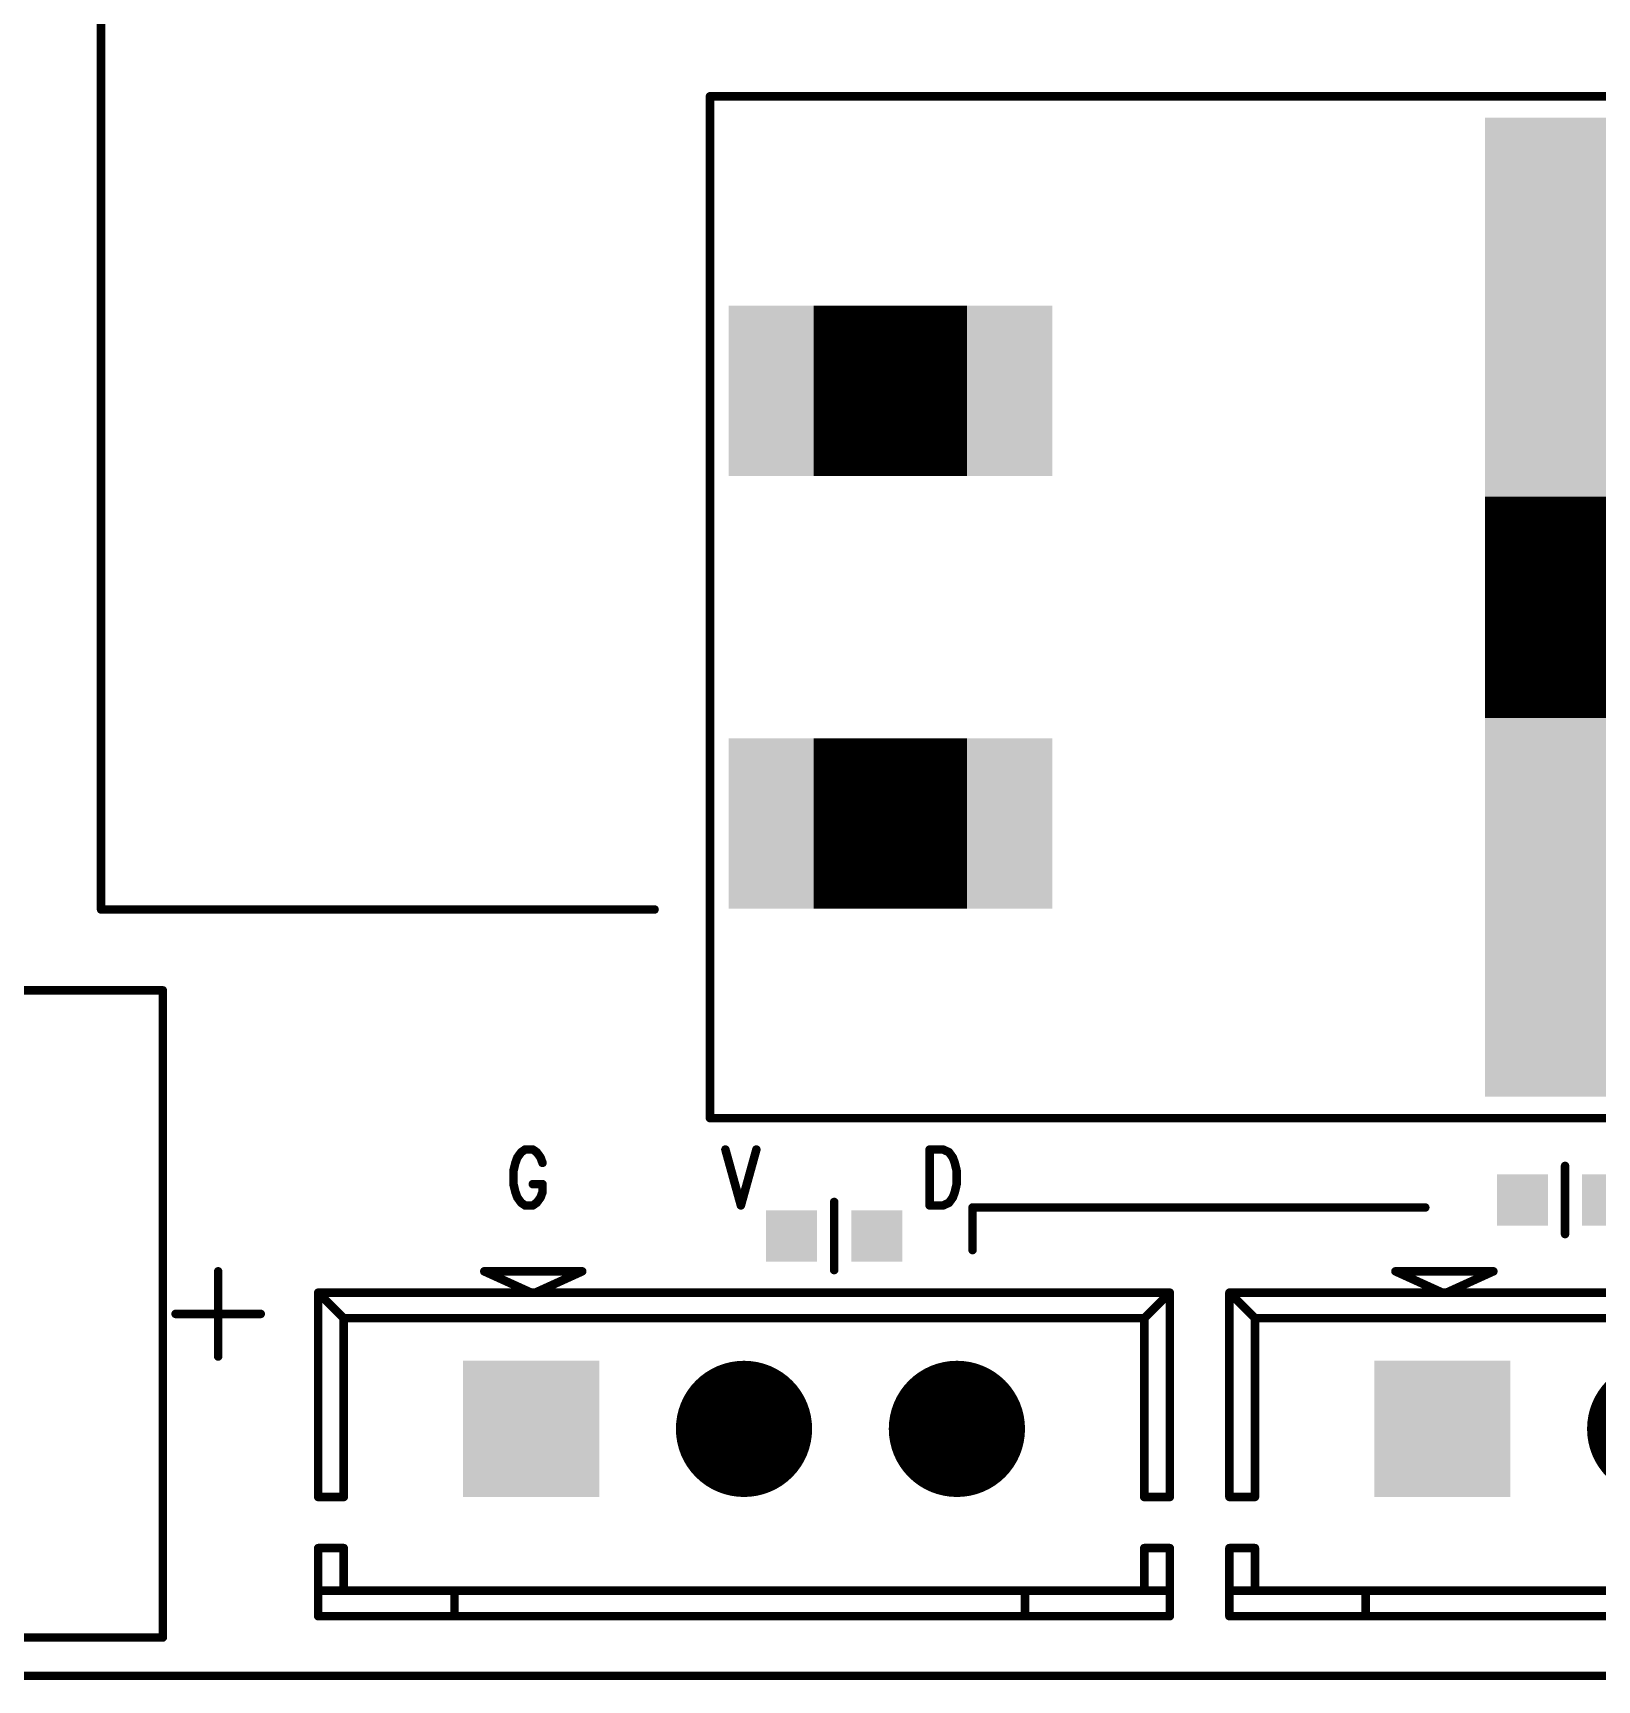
# Model space of a CAD drawing. Extents: x 97 to 206, y 100 to 175.
# Drawn here: x 121.95 to 140.32, y 99.95 to 119.29 of the extents above; entities that cross this region are included whole.
import ezdxf

# ---------------------------------------------------------------- set-up
doc = ezdxf.new("R2010")
doc.units = 0
doc.layers.get('0').update_dxf_attribs({"linetype": 'CONTINUOUS'})
doc.layers.add('MASK-TOP_PHO', color=10, linetype='CONTINUOUS')
doc.layers.add('SILK-TOP_PHO', color=9, linetype='CONTINUOUS')

# ---------------------------------------------------------------- blocks, each defined once
blk = doc.blocks.new('ROUND_1')
at = {"const_width": 0.050038}
blk.add_lwpolyline([(-0.025018, 0, 1), (0.025018, 0, 1)], format="xyb", close=True, dxfattribs=at)
blk = doc.blocks.new('SQUARE_170')
blk.add_solid([(0.799972, 0.799972), (0.799972, -0.799972), (-0.799972, 0.799972), (-0.799972, -0.799972)])
blk = doc.blocks.new('ROUND_171')
at = {"const_width": 0.799972}
blk.add_lwpolyline([(-0.399986, 0, 1), (0.399986, 0, 1)], format="xyb", close=True, dxfattribs=at)
blk = doc.blocks.new('SQUARE_191')
blk.add_solid([(0.299974, 0.299974), (0.299974, -0.299974), (-0.299974, 0.299974), (-0.299974, -0.299974)])
blk = doc.blocks.new('SQUARE_192')
blk.add_solid([(0.999998, 0.999998), (0.999998, -0.999998), (-0.999998, 0.999998), (-0.999998, -0.999998)])
blk = doc.blocks.new('SQUARE_193')
blk.add_solid([(4.449952, 4.449952), (4.449952, -4.449952), (-4.449952, 4.449952), (-4.449952, -4.449952)])

msp = doc.modelspace()

# ---------------------------------------------------------------- linework, layer by layer
at = {"layer": 'MASK-TOP_PHO'}
for points, const_width in [([(143.450056, 113.849912), (143.450056, 111.249968)], 8.899904), ([(131.11988, 115.08994), (132.919978, 115.08994)], 1.999996), ([(131.11988, 110.00994), (132.919978, 110.00994)], 1.999996), ([(203.000102, 100.000054), (102.00005, 100.000054)], 0.100076)]:
    msp.add_lwpolyline(points, dxfattribs=dict(at, const_width=const_width))
at = {"layer": 'SILK-TOP_PHO', "const_width": 0.100076}
for points in [[(122.750072, 109.000036), (122.750072, 158.500064)], [(148.100034, 118.549928), (129.899918, 118.549928)], [(129.899918, 118.549928), (129.899918, 106.549952)], [(129.249932, 109.000036), (122.750072, 109.000036)], [(116.875052, 108.050076), (123.474988, 108.050076)], [(123.474988, 108.050076), (123.474988, 100.449888)], [(129.899918, 106.549952), (148.100034, 106.549952)], [(127.729234, 106.180636), (127.683768, 106.149394)], [(127.820166, 106.180636), (127.729234, 106.180636)], [(127.865632, 106.149394), (127.820166, 106.180636)], [(130.081528, 106.180636), (130.263392, 105.5243)], [(130.445256, 106.180636), (130.263392, 105.5243)], [(132.479288, 106.180636), (132.479288, 105.5243)], [(132.479288, 106.180636), (132.638292, 106.180636)], [(132.638292, 106.180636), (132.706618, 106.149394)], [(127.615696, 106.024172), (127.592836, 105.930446)], [(127.638302, 106.086656), (127.615696, 106.024172)], [(127.683768, 106.149394), (127.638302, 106.086656)], [(127.911098, 106.086656), (127.865632, 106.149394)], [(127.933704, 106.024172), (127.911098, 106.086656)], [(132.706618, 106.149394), (132.752084, 106.086656)], [(132.752084, 106.086656), (132.77469, 106.024172)], [(132.77469, 106.024172), (132.79755, 105.930446)], [(139.941554, 105.188004), (139.941554, 105.988104)], [(127.592836, 105.930446), (127.592836, 105.774236)], [(127.592836, 105.774236), (127.615696, 105.68051)], [(127.820166, 105.774236), (127.933704, 105.774236)], [(127.933704, 105.68051), (127.933704, 105.774236)], [(132.79755, 105.774236), (132.77469, 105.68051)], [(132.79755, 105.930446), (132.79755, 105.774236)], [(127.615696, 105.68051), (127.638302, 105.618026)], [(127.638302, 105.618026), (127.683768, 105.555542)], [(127.865632, 105.555542), (127.911098, 105.618026)], [(127.911098, 105.618026), (127.933704, 105.68051)], [(132.752084, 105.618026), (132.706618, 105.555542)], [(132.77469, 105.68051), (132.752084, 105.618026)], [(127.683768, 105.555542), (127.729234, 105.5243)], [(127.729234, 105.5243), (127.820166, 105.5243)], [(127.820166, 105.5243), (127.865632, 105.555542)], [(131.358894, 105.56494), (131.358894, 104.76484)], [(132.638292, 105.5243), (132.479288, 105.5243)], [(132.706618, 105.555542), (132.638292, 105.5243)], [(132.983732, 105.000044), (132.983732, 105.499916)], [(132.983732, 105.499916), (138.299952, 105.499916)], [(124.124974, 104.750108), (124.124974, 103.75011)], [(127.8001, 104.499918), (127.249936, 104.750108)], [(127.249936, 104.750108), (128.400048, 104.750108)], [(128.400048, 104.750108), (127.849884, 104.499918)], [(138.500104, 104.499918), (137.94994, 104.750108)], [(137.94994, 104.750108), (139.100052, 104.750108)], [(139.100052, 104.750108), (138.549888, 104.499918)], [(135.299958, 104.499918), (125.299978, 104.499918)], [(125.299978, 104.499918), (125.599952, 104.199944)], [(125.299978, 104.499918), (125.299978, 102.100126)], [(135.299958, 104.499918), (134.999984, 104.199944)], [(135.299958, 102.100126), (135.299958, 104.499918)], [(145.999962, 104.499918), (135.999982, 104.499918)], [(135.999982, 104.499918), (136.299956, 104.199944)], [(135.999982, 104.499918), (135.999982, 102.100126)], [(124.6251, 104.249982), (123.625102, 104.249982)], [(125.599952, 104.199944), (134.999984, 104.199944)], [(125.599952, 102.100126), (125.599952, 104.199944)], [(134.999984, 104.199944), (134.999984, 102.100126)], [(136.299956, 104.199944), (145.699988, 104.199944)], [(136.299956, 102.100126), (136.299956, 104.199944)], [(125.299978, 102.100126), (125.599952, 102.100126)], [(134.999984, 102.100126), (135.299958, 102.100126)], [(135.999982, 102.100126), (136.299956, 102.100126)], [(125.299978, 101.000052), (125.299978, 101.499924)], [(125.299978, 101.499924), (125.599952, 101.499924)], [(125.599952, 101.499924), (125.599952, 101.000052)], [(134.999984, 101.000052), (134.999984, 101.499924)], [(134.999984, 101.499924), (135.299958, 101.499924)], [(135.299958, 101.499924), (135.299958, 101.000052)], [(135.999982, 101.000052), (135.999982, 101.499924)], [(135.999982, 101.499924), (136.299956, 101.499924)], [(136.299956, 101.499924), (136.299956, 101.000052)], [(125.299978, 100.700078), (125.299978, 101.000052)], [(125.299978, 101.000052), (125.599952, 101.000052)], [(125.599952, 101.000052), (135.299958, 101.000052)], [(126.899924, 100.700078), (126.899924, 101.000052)], [(133.599936, 100.700078), (133.599936, 101.000052)], [(135.299958, 101.000052), (135.299958, 100.700078)], [(135.999982, 100.700078), (135.999982, 101.000052)], [(135.999982, 101.000052), (136.299956, 101.000052)], [(136.299956, 101.000052), (145.999962, 101.000052)], [(137.599928, 100.700078), (137.599928, 101.000052)], [(127.8001, 100.700078), (125.299978, 100.700078)], [(135.299958, 100.700078), (127.8001, 100.700078)], [(138.500104, 100.700078), (135.999982, 100.700078)], [(145.999962, 100.700078), (138.500104, 100.700078)], [(123.474988, 100.449888), (116.875052, 100.449888)], [(203.000102, 100.000054), (102.00005, 100.000054)]]:
    msp.add_lwpolyline(points, dxfattribs=at)

# ---------------------------------------------------------------- block references
at = {"layer": 'MASK-TOP_PHO'}
for name, p in [('SQUARE_193', (143.450056, 113.849912)), ('SQUARE_192', (131.11988, 115.08994)), ('SQUARE_192', (132.919978, 115.08994)), ('SQUARE_193', (143.450056, 111.249968)), ('SQUARE_192', (131.11988, 110.00994)), ('SQUARE_192', (132.919978, 110.00994)), ('SQUARE_191', (139.441428, 105.588054)), ('SQUARE_191', (140.441426, 105.588054)), ('SQUARE_191', (130.858768, 105.16489)), ('SQUARE_191', (131.858766, 105.16489)), ('SQUARE_170', (127.8001, 102.899972)), ('ROUND_171', (130.299968, 102.899972)), ('ROUND_171', (132.80009, 102.899972)), ('SQUARE_170', (138.500104, 102.899972)), ('ROUND_171', (140.999972, 102.899972))]:
    msp.add_blockref(name, p, dxfattribs=at)
at = {"layer": 'SILK-TOP_PHO'}
for p in [(129.899918, 118.549928), (122.750072, 109.000036), (129.249932, 109.000036), (123.474988, 108.050076), (123.474988, 108.050076), (129.899918, 106.549952), (127.729234, 106.180636), (127.820166, 106.180636), (130.081528, 106.180636), (130.445256, 106.180636), (132.479288, 106.180636), (132.479288, 106.180636), (132.638292, 106.180636), (127.615696, 106.024172), (127.638302, 106.086656), (127.683768, 106.149394), (127.865632, 106.149394), (127.911098, 106.086656), (127.933704, 106.024172), (132.706618, 106.149394), (132.752084, 106.086656), (132.77469, 106.024172), (139.941554, 105.988104), (127.592836, 105.930446), (127.592836, 105.774236), (127.820166, 105.774236), (127.933704, 105.774236), (127.933704, 105.774236), (132.79755, 105.930446), (132.79755, 105.774236), (127.615696, 105.68051), (127.638302, 105.618026), (127.911098, 105.618026), (127.933704, 105.68051), (132.752084, 105.618026), (132.77469, 105.68051), (127.683768, 105.555542), (127.729234, 105.5243), (127.820166, 105.5243), (127.865632, 105.555542), (130.263392, 105.5243), (130.263392, 105.5243), (131.358894, 105.56494), (132.479288, 105.5243), (132.479288, 105.5243), (132.638292, 105.5243), (132.706618, 105.555542), (132.983732, 105.499916), (138.299952, 105.499916), (139.941554, 105.188004), (132.983732, 105.000044), (124.124974, 104.750108), (127.249936, 104.750108), (128.400048, 104.750108), (131.358894, 104.76484), (137.94994, 104.750108), (139.100052, 104.750108), (125.299978, 104.499918), (125.299978, 104.499918), (127.8001, 104.499918), (127.849884, 104.499918), (135.299958, 104.499918), (135.299958, 104.499918), (135.999982, 104.499918), (135.999982, 104.499918), (138.500104, 104.499918), (138.549888, 104.499918), (123.625102, 104.249982), (124.6251, 104.249982), (125.599952, 104.199944), (125.599952, 104.199944), (134.999984, 104.199944), (134.999984, 104.199944), (136.299956, 104.199944), (136.299956, 104.199944), (124.124974, 103.75011), (125.299978, 102.100126), (125.599952, 102.100126), (134.999984, 102.100126), (134.999984, 102.100126), (135.299958, 102.100126), (135.999982, 102.100126), (136.299956, 102.100126), (125.299978, 101.499924), (125.599952, 101.499924), (134.999984, 101.499924), (135.299958, 101.499924), (135.999982, 101.499924), (136.299956, 101.499924), (125.299978, 101.000052), (125.299978, 101.000052), (125.599952, 101.000052), (125.599952, 101.000052), (126.899924, 101.000052), (133.599936, 101.000052), (134.999984, 101.000052), (135.299958, 101.000052), (135.299958, 101.000052), (135.999982, 101.000052), (135.999982, 101.000052), (136.299956, 101.000052), (136.299956, 101.000052), (137.599928, 101.000052), (125.299978, 100.700078), (126.899924, 100.700078), (127.8001, 100.700078), (133.599936, 100.700078), (135.299958, 100.700078), (135.999982, 100.700078), (137.599928, 100.700078), (138.500104, 100.700078), (123.474988, 100.449888)]:
    msp.add_blockref('ROUND_1', p, dxfattribs=at)

doc.saveas('drawing.dxf')
